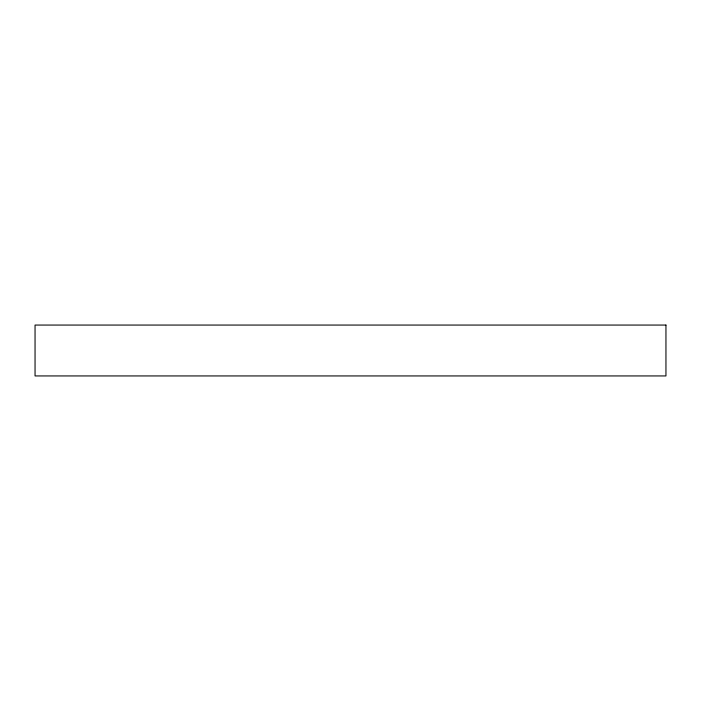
<?xml version="1.0" encoding="UTF-8"?>
<svg xmlns="http://www.w3.org/2000/svg" width="701" height="701" viewBox="0 0 701 701"><rect width="100%" height="100%" fill="white"/><g stroke="black" fill="none" stroke-linecap="round" stroke-linejoin="round"><path stroke-width="1.05" d="M665.95 325.062L35.05 325.062L35.05 375.938L665.95 375.938L665.95 325.062"/></g></svg>
